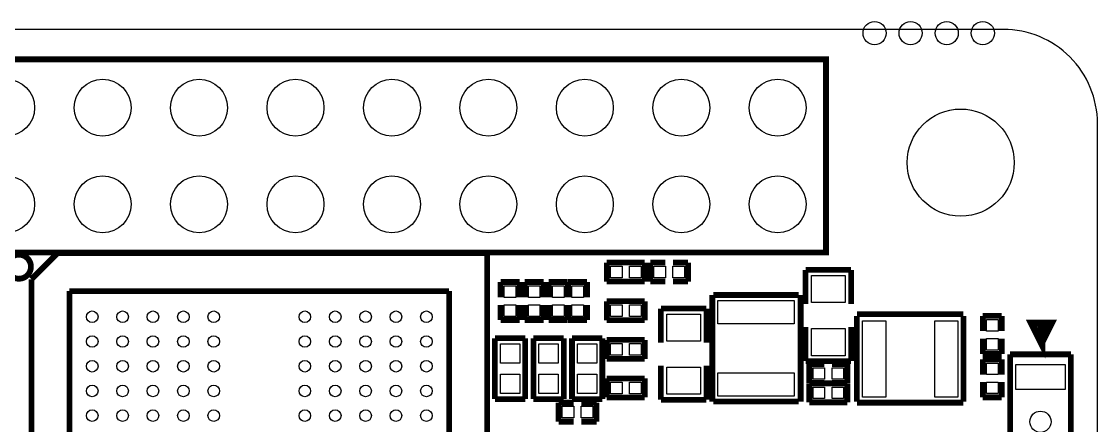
# Model space of a CAD drawing. Extents: x 0 to 65, y -1.2 to 30.2.
# Drawn here: x 36.66 to 65, y 19.59 to 30.21 of the extents above; entities that cross this region are included whole.
import ezdxf

# ---------------------------------------------------------------- set-up
doc = ezdxf.new("R2010")
doc.units = 0
for name, color, linetype in [('BOARD_GEOMETRY_OUTLINE', 3, 'CONTINUOUS'), ('BOARD_GEOMETRY_SILKSCREEN_', 1, 'CONTINUOUS'), ('PACKAGE_GEOMETRY_SILKSCREE', 4, 'CONTINUOUS'), ('PIN_TOP', 5, 'CONTINUOUS')]:
    doc.layers.add(name, color=color, linetype=linetype)

msp = doc.modelspace()

# ---------------------------------------------------------------- linework, layer by layer
at = {"layer": 'BOARD_GEOMETRY_OUTLINE'}
msp.add_lwpolyline([(0, 2.802382, 0.444679), (2.5273, 0), (62.536324, 0, 0.414124), (65.001648, 2.465324), (65.001648, 27.525726, 0.414223), (62.5221, 30.005528), (2.45745, 30.005528, 0.414246), (0, 27.547824)], format="xyb", close=True, dxfattribs=at)
at = {"layer": 'BOARD_GEOMETRY_SILKSCREEN_', "const_width": 0.1524}
for points in [[(7.050024, 29.21508), (57.850024, 29.21508), (57.850024, 24.13508), (7.050024, 24.13508), (7.050024, 29.21508)], [(37.614352, 24.12111), (36.92398, 23.430992)], [(48.926242, 24.12111), (37.614352, 24.12111)], [(48.926242, 7.12089), (48.926242, 24.12111)], [(36.92398, 23.430992), (36.926012, 7.12089)], [(37.92601, 23.121112), (47.926244, 23.121112)], [(37.92601, 8.120888), (37.92601, 23.121112)], [(47.926244, 23.121112), (47.926244, 8.120888)]]:
    msp.add_lwpolyline(points, dxfattribs=at)
msp.add_lwpolyline([(36.91128, 23.76297, 1.000095), (36.27882, 23.76297, 0.999905), (36.91128, 23.76297)], format="xyb", dxfattribs=at)
at = {"layer": 'PACKAGE_GEOMETRY_SILKSCREE'}
for points, const_width in [([(7.050024, 29.21508), (57.850024, 29.21508), (57.850024, 24.13508), (7.050024, 24.13508), (7.050024, 29.21508)], 0.1524), ([(37.614352, 24.12111), (36.92398, 23.430992)], 0.1524), ([(48.926242, 24.12111), (37.614352, 24.12111)], 0.1524), ([(48.926242, 7.12089), (48.926242, 24.12111)], 0.1524), ([(52.078128, 23.372064), (52.078128, 23.871936)], 0.1524), ([(52.078128, 23.871936), (53.077872, 23.871936)], 0.1524), ([(53.077872, 23.871936), (53.077872, 23.372064)], 0.1524), ([(53.221128, 23.871936), (53.221128, 23.372064)], 0.1524), ([(53.620924, 23.871936), (53.221128, 23.871936)], 0.1524), ([(53.821076, 23.871936), (54.220872, 23.871936)], 0.1524), ([(54.220872, 23.871936), (54.220872, 23.372064)], 0.1524), ([(57.312052, 23.678896), (57.312052, 22.778974)], 0.1524), ([(58.511948, 23.678896), (57.312052, 23.678896)], 0.1524), ([(58.511948, 22.778974), (58.511948, 23.678896)], 0.1524), ([(36.92398, 23.430992), (36.92398, 23.051008)], 0.1524), ([(36.926266, 23.329646), (36.926012, 7.12089)], 0.1524), ([(49.280064, 23.359872), (49.779936, 23.359872)], 0.1524), ([(49.280064, 22.960076), (49.280064, 23.359872)], 0.1524), ([(49.779936, 23.359872), (49.779936, 22.960076)], 0.1524), ([(49.915064, 23.359872), (50.414936, 23.359872)], 0.1524), ([(49.915064, 22.960076), (49.915064, 23.359872)], 0.1524), ([(50.414936, 23.359872), (50.414936, 22.960076)], 0.1524), ([(50.54981, 22.960076), (50.54981, 23.359872)], 0.1524), ([(50.54981, 23.359872), (51.049936, 23.359872)], 0.1524), ([(51.049936, 23.359872), (51.049936, 22.960076)], 0.1524), ([(51.058064, 23.359618), (51.557936, 23.359872)], 0.1524), ([(51.058064, 22.959822), (51.058064, 23.359618)], 0.1524), ([(51.557936, 23.359872), (51.557936, 22.960076)], 0.1524), ([(53.077872, 23.372064), (52.078128, 23.372064)], 0.1524), ([(53.221128, 23.372064), (53.620924, 23.372064)], 0.1524), ([(54.220872, 23.372064), (53.821076, 23.372064)], 0.1524), ([(37.92601, 8.120888), (37.92601, 23.121112)], 0.1524), ([(37.92601, 23.121112), (47.926244, 23.121112)], 0.1524), ([(47.926244, 23.121112), (47.926244, 8.120888)], 0.1524), ([(54.857904, 20.216114), (54.857904, 23.020528)], 0.1524), ([(54.883304, 23.020528), (57.13476, 23.020528)], 0.1524), ([(57.18556, 23.020528), (57.18556, 20.216114)], 0.1524), ([(49.280064, 22.759924), (49.280064, 22.360128)], 0.1524), ([(49.779936, 22.360128), (49.779936, 22.759924)], 0.1524), ([(49.915064, 22.759924), (49.915064, 22.360128)], 0.1524), ([(50.414936, 22.360128), (50.414936, 22.759924)], 0.1524), ([(50.550064, 22.759924), (50.550064, 22.360128)], 0.1524), ([(51.049936, 22.360128), (51.049936, 22.759924)], 0.1524), ([(51.058064, 22.759924), (51.058064, 22.360128)], 0.1524), ([(51.55819, 22.360128), (51.55819, 22.759924)], 0.1524), ([(52.078128, 22.356064), (52.078128, 22.855936)], 0.1524), ([(52.078128, 22.855936), (53.077872, 22.855936)], 0.1524), ([(53.077872, 22.855936), (53.077872, 22.356064)], 0.1524), ([(53.502052, 22.662896), (53.502052, 21.762974)], 0.1524), ([(54.701948, 22.662896), (53.502052, 22.662896)], 0.1524), ([(54.701948, 21.762974), (54.701948, 22.662896)], 0.1524), ([(49.280064, 22.360128), (49.779936, 22.360128)], 0.1524), ([(49.915064, 22.360128), (50.414936, 22.360128)], 0.1524), ([(50.550064, 22.360128), (51.049936, 22.360128)], 0.1524), ([(51.058064, 22.360128), (51.55819, 22.360128)], 0.1524), ([(53.077872, 22.356064), (52.078128, 22.356064)], 0.1524), ([(58.665872, 22.51456), (61.470286, 22.51456)], 0.1524), ([(58.665872, 20.212304), (58.665872, 22.46376)], 0.1524), ([(61.470286, 22.46376), (61.470286, 20.212304)], 0.1524), ([(61.980064, 22.470872), (61.980064, 22.071076)], 0.1524), ([(62.479936, 22.470872), (61.980064, 22.470872)], 0.1524), ([(62.479936, 22.071076), (62.479936, 22.470872)], 0.1524), ([(57.312052, 22.179026), (57.312052, 21.279104)], 0.1524), ([(58.511948, 21.279104), (58.511948, 22.179026)], 0.1524), ([(63.5254, 21.772626), (63.775336, 22.272498), (63.275464, 22.272498), (63.5254, 21.772626), (63.5254, 22.172676)], 0.199898), ([(49.12995, 21.8821), (49.93005, 21.8821)], 0.1524), ([(49.12995, 20.2819), (49.12995, 21.8821)], 0.1524), ([(49.93005, 21.8821), (49.93005, 20.2819)], 0.1524), ([(50.14595, 21.8821), (50.94605, 21.8821)], 0.1524), ([(50.14595, 20.2819), (50.14595, 21.8821)], 0.1524), ([(50.94605, 21.8821), (50.94605, 20.2819)], 0.1524), ([(51.16195, 21.8821), (51.96205, 21.8821)], 0.1524), ([(51.16195, 20.2819), (51.16195, 21.8821)], 0.1524), ([(51.96205, 21.8821), (51.96205, 20.2819)], 0.1524), ([(52.078128, 21.340064), (52.078128, 21.839936)], 0.1524), ([(52.078128, 21.839936), (53.077872, 21.839936)], 0.1524), ([(53.077872, 21.839936), (53.077872, 21.340064)], 0.1524), ([(61.980064, 21.471128), (61.980064, 21.870924)], 0.1524), ([(62.479936, 21.870924), (62.479936, 21.471128)], 0.1524), ([(62.479936, 21.471128), (61.980064, 21.471128)], 0.1524), ([(53.077872, 21.340064), (52.078128, 21.340064)], 0.1524), ([(57.312052, 21.279104), (58.511948, 21.279104)], 0.1524), ([(57.412128, 21.204936), (57.811924, 21.204936)], 0.1524), ([(57.412128, 20.705064), (57.412128, 21.204936)], 0.1524), ([(58.411872, 21.204936), (58.012076, 21.204936)], 0.1524), ([(58.411872, 20.705064), (58.411872, 21.204936)], 0.1524), ([(61.980064, 21.327872), (62.479936, 21.327872)], 0.1524), ([(61.980064, 20.928076), (61.980064, 21.327872)], 0.1524), ([(62.479936, 21.327872), (62.479936, 20.928076)], 0.1524), ([(62.6999, 17.960086), (62.6999, 21.459952)], 0.1524), ([(62.6999, 21.459952), (64.3001, 21.459952)], 0.1524), ([(64.3001, 21.459952), (64.3001, 17.960086)], 0.1524), ([(53.502052, 21.163026), (53.502052, 20.263104)], 0.1524), ([(54.701948, 20.263104), (54.701948, 21.163026)], 0.1524), ([(52.078128, 20.324064), (52.078128, 20.823936)], 0.1524), ([(52.078128, 20.823936), (53.077872, 20.823936)], 0.1524), ([(53.077872, 20.823936), (53.077872, 20.324064)], 0.1524), ([(57.811924, 20.705064), (57.412128, 20.705064)], 0.1524), ([(57.412128, 20.696936), (58.411872, 20.696936)], 0.1524), ([(57.412128, 20.197064), (57.412128, 20.696936)], 0.1524), ([(58.012076, 20.705064), (58.411872, 20.705064)], 0.1524), ([(58.411872, 20.696936), (58.411872, 20.197064)], 0.1524), ([(61.980064, 20.727924), (61.980064, 20.328128)], 0.1524), ([(62.479936, 20.328128), (62.479936, 20.727924)], 0.1524), ([(61.980064, 20.328128), (62.479936, 20.328128)], 0.1524), ([(49.93005, 20.2819), (49.12995, 20.2819)], 0.1524), ([(50.94605, 20.2819), (50.14595, 20.2819)], 0.1524), ([(50.808128, 20.188936), (51.207924, 20.188936)], 0.1524), ([(50.808128, 19.689064), (50.808128, 20.188936)], 0.1524), ([(51.96205, 20.2819), (51.16195, 20.2819)], 0.1524), ([(51.807872, 20.188936), (51.408076, 20.188936)], 0.1524), ([(51.807872, 19.689064), (51.807872, 20.188936)], 0.1524), ([(53.077872, 20.324064), (52.078128, 20.324064)], 0.1524), ([(53.502052, 20.263104), (54.701948, 20.263104)], 0.1524), ([(57.13476, 20.216114), (54.883304, 20.216114)], 0.1524), ([(58.411872, 20.197064), (57.412128, 20.197064)], 0.1524), ([(61.470286, 20.186904), (58.665872, 20.186904)], 0.1524), ([(51.207924, 19.689064), (50.808128, 19.689064)], 0.1524), ([(51.408076, 19.689064), (51.807872, 19.689064)], 0.1524)]:
    msp.add_lwpolyline(points, dxfattribs=dict(at, const_width=const_width))
at = {"layer": 'PACKAGE_GEOMETRY_SILKSCREE', "const_width": 0.1524}
msp.add_lwpolyline([(36.91128, 23.76297, 1.000095), (36.27882, 23.76297, 0.999905), (36.91128, 23.76297)], format="xyb", dxfattribs=at)
at = {"layer": 'PIN_TOP'}
for points in [[(52.175664, 23.4696), (52.175664, 23.7744), (52.480464, 23.7744), (52.480464, 23.4696)], [(52.675536, 23.4696), (52.675536, 23.7744), (52.980336, 23.7744), (52.980336, 23.4696)], [(53.318664, 23.4696), (53.318664, 23.7744), (53.623464, 23.7744), (53.623464, 23.4696)], [(53.818536, 23.4696), (53.818536, 23.7744), (54.123336, 23.7744), (54.123336, 23.4696)], [(57.4675, 23.534624), (58.3565, 23.534624), (58.3565, 22.823424), (57.4675, 22.823424)], [(49.6824, 22.957536), (49.3776, 22.957536), (49.3776, 23.262336), (49.6824, 23.262336)], [(50.3174, 22.957536), (50.0126, 22.957536), (50.0126, 23.262336), (50.3174, 23.262336)], [(50.9524, 22.957536), (50.6476, 22.957536), (50.6476, 23.262336), (50.9524, 23.262336)], [(51.4604, 22.957536), (51.1556, 22.957536), (51.1556, 23.262336), (51.4604, 23.262336)], [(49.6824, 22.457664), (49.3776, 22.457664), (49.3776, 22.762464), (49.6824, 22.762464)], [(50.3174, 22.457664), (50.0126, 22.457664), (50.0126, 22.762464), (50.3174, 22.762464)], [(50.9524, 22.457664), (50.6476, 22.457664), (50.6476, 22.762464), (50.9524, 22.762464)], [(51.4604, 22.457664), (51.1556, 22.457664), (51.1556, 22.762464), (51.4604, 22.762464)], [(52.175664, 22.4536), (52.175664, 22.7584), (52.480464, 22.7584), (52.480464, 22.4536)], [(52.675536, 22.4536), (52.675536, 22.7584), (52.980336, 22.7584), (52.980336, 22.4536)], [(57.0103, 22.26056), (55.0037, 22.26056), (55.0037, 22.87016), (57.0103, 22.87016)], [(54.5465, 21.807424), (53.6575, 21.807424), (53.6575, 22.518624), (54.5465, 22.518624)], [(57.4675, 22.134576), (58.3565, 22.134576), (58.3565, 21.423376), (57.4675, 21.423376)], [(59.42584, 22.3393), (59.42584, 20.3327), (58.81624, 20.3327), (58.81624, 22.3393)], [(61.32576, 22.3393), (61.32576, 20.3327), (60.71616, 20.3327), (60.71616, 22.3393)], [(62.0776, 22.373336), (62.3824, 22.373336), (62.3824, 22.068536), (62.0776, 22.068536)], [(62.0776, 21.873464), (62.3824, 21.873464), (62.3824, 21.568664), (62.0776, 21.568664)], [(49.276, 21.73605), (49.784, 21.73605), (49.784, 21.22805), (49.276, 21.22805)], [(50.292, 21.73605), (50.8, 21.73605), (50.8, 21.22805), (50.292, 21.22805)], [(51.308, 21.73605), (51.816, 21.73605), (51.816, 21.22805), (51.308, 21.22805)], [(52.175664, 21.4376), (52.175664, 21.7424), (52.480464, 21.7424), (52.480464, 21.4376)], [(52.675536, 21.4376), (52.675536, 21.7424), (52.980336, 21.7424), (52.980336, 21.4376)], [(54.5465, 20.407376), (53.6575, 20.407376), (53.6575, 21.118576), (54.5465, 21.118576)], [(57.814464, 21.1074), (57.814464, 20.8026), (57.509664, 20.8026), (57.509664, 21.1074)], [(58.314336, 21.1074), (58.314336, 20.8026), (58.009536, 20.8026), (58.009536, 21.1074)], [(62.3824, 20.925536), (62.0776, 20.925536), (62.0776, 21.230336), (62.3824, 21.230336)], [(62.8523, 21.190204), (64.1477, 21.190204), (64.1477, 20.529804), (62.8523, 20.529804)], [(49.276, 20.93595), (49.784, 20.93595), (49.784, 20.42795), (49.276, 20.42795)], [(50.292, 20.93595), (50.8, 20.93595), (50.8, 20.42795), (50.292, 20.42795)], [(51.308, 20.93595), (51.816, 20.93595), (51.816, 20.42795), (51.308, 20.42795)], [(52.175664, 20.4216), (52.175664, 20.7264), (52.480464, 20.7264), (52.480464, 20.4216)], [(52.675536, 20.4216), (52.675536, 20.7264), (52.980336, 20.7264), (52.980336, 20.4216)], [(57.0103, 20.36064), (55.0037, 20.36064), (55.0037, 20.97024), (57.0103, 20.97024)], [(62.3824, 20.425664), (62.0776, 20.425664), (62.0776, 20.730464), (62.3824, 20.730464)], [(57.814464, 20.5994), (57.814464, 20.2946), (57.509664, 20.2946), (57.509664, 20.5994)], [(58.314336, 20.5994), (58.314336, 20.2946), (58.009536, 20.2946), (58.009536, 20.5994)], [(51.210464, 20.0914), (51.210464, 19.7866), (50.905664, 19.7866), (50.905664, 20.0914)], [(51.710336, 20.0914), (51.710336, 19.7866), (51.405536, 19.7866), (51.405536, 20.0914)]]:
    msp.add_lwpolyline(points, close=True, dxfattribs=at)
for centre, radius in [((59.1312, 29.905452), 0.3048), ((60.08116, 29.905452), 0.3048), ((61.03112, 29.905452), 0.3048), ((61.98108, 29.905452), 0.3048), ((36.260024, 27.94508), 0.7493), ((38.800024, 27.94508), 0.7493), ((41.340024, 27.94508), 0.7493), ((43.880024, 27.94508), 0.7493), ((46.420024, 27.94508), 0.7493), ((48.960024, 27.94508), 0.7493), ((51.500024, 27.94508), 0.7493), ((54.040024, 27.94508), 0.7493), ((56.580024, 27.94508), 0.7493), ((61.399928, 26.500074), 1.4097), ((36.260024, 25.40508), 0.7493), ((38.800024, 25.40508), 0.7493), ((41.340024, 25.40508), 0.7493), ((43.880024, 25.40508), 0.7493), ((46.420024, 25.40508), 0.7493), ((48.960024, 25.40508), 0.7493), ((51.500024, 25.40508), 0.7493), ((54.040024, 25.40508), 0.7493), ((56.580024, 25.40508), 0.7493), ((38.525958, 22.44598), 0.1524), ((39.326058, 22.44598), 0.1524), ((40.125904, 22.44598), 0.1524), ((40.926004, 22.44598), 0.1524), ((41.726104, 22.44598), 0.1524), ((44.125896, 22.44598), 0.1524), ((44.925996, 22.44598), 0.1524), ((45.726096, 22.44598), 0.1524), ((46.525942, 22.44598), 0.1524), ((47.326042, 22.44598), 0.1524), ((38.525958, 21.795994), 0.1524), ((39.326058, 21.795994), 0.1524), ((40.125904, 21.795994), 0.1524), ((40.926004, 21.795994), 0.1524), ((41.726104, 21.795994), 0.1524), ((44.125896, 21.795994), 0.1524), ((44.925996, 21.795994), 0.1524), ((45.726096, 21.795994), 0.1524), ((46.525942, 21.795994), 0.1524), ((47.326042, 21.795994), 0.1524), ((38.525958, 21.146008), 0.1524), ((39.326058, 21.146008), 0.1524), ((40.125904, 21.146008), 0.1524), ((40.926004, 21.146008), 0.1524), ((41.726104, 21.146008), 0.1524), ((44.125896, 21.146008), 0.1524), ((44.925996, 21.146008), 0.1524), ((45.726096, 21.146008), 0.1524), ((46.525942, 21.146008), 0.1524), ((47.326042, 21.146008), 0.1524), ((38.525958, 20.496022), 0.1524), ((39.326058, 20.496022), 0.1524), ((40.125904, 20.496022), 0.1524), ((40.926004, 20.496022), 0.1524), ((41.726104, 20.496022), 0.1524), ((44.125896, 20.496022), 0.1524), ((44.925996, 20.496022), 0.1524), ((45.726096, 20.496022), 0.1524), ((46.525942, 20.496022), 0.1524), ((47.326042, 20.496022), 0.1524), ((38.525958, 19.846036), 0.1524), ((39.326058, 19.846036), 0.1524), ((40.125904, 19.846036), 0.1524), ((40.926004, 19.846036), 0.1524), ((41.726104, 19.846036), 0.1524), ((44.125896, 19.846036), 0.1524), ((44.925996, 19.846036), 0.1524), ((45.726096, 19.846036), 0.1524), ((46.525942, 19.846036), 0.1524), ((47.326042, 19.846036), 0.1524), ((63.5, 19.685), 0.2794)]:
    msp.add_circle(centre, radius, dxfattribs=at)

doc.saveas('drawing.dxf')
